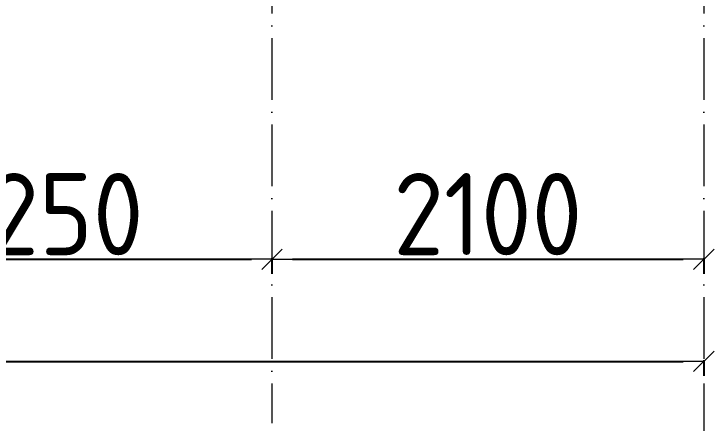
# Model space of a CAD drawing. Header units: millimetres. Extents: x -213536 to 1564669, y -45299 to 942238.
# Drawn here: x 617417 to 620821, y 339173 to 341164 of the extents above; entities that cross this region are included whole.
import ezdxf

# ---------------------------------------------------------------- set-up
doc = ezdxf.new("R2010")
doc.units = ezdxf.units.MM
doc.linetypes.add('50_200_ШТРИХ_1Т_ш5_п1_п1_', pattern=[700, 500, -100, 0, -100])
doc.layers.add('A-____-____-DIMS', color=7, linetype='Continuous', lineweight=9)
doc.layers.add('S-GRID-____-OTLN-1', color=7, linetype='50_200_ШТРИХ_1Т_ш5_п1_п1_', lineweight=9)
doc.styles.add('СПДС', font='isocpeur.ttf', dxfattribs={"width": 0.9})
doc.dimstyles.new('Размера А3', dxfattribs={"dimtxt": 200, "dimasz": 100, "dimexe": 70, "dimexo": 100, "dimgap": 20, "dimtad": 1, "dimdec": 0, "dimrnd": 10, "dimzin": 0, "dimdsep": 46, "dimtxsty": 'СПДС', "dimblk": 'ARROWHEAD_6', "dimcen": 1, "dimclrd": 256, "dimclre": 256, "dimclrt": 256, "dimazin": 0, "dimtfac": 1, "dimtdec": 0, "dimtmove": 2, "dimatfit": 3, "dimfxl": 1, "dimtolj": 1, "dimtzin": 0, "dimarcsym": 0})

# ---------------------------------------------------------------- blocks, each defined once
blk = doc.blocks.new('ARROWHEAD_6')
at = {"color": 0, "linetype": 'Continuous'}
for p, q in [((-0.5, -0.5), (0.5, 0.5)), ((0, 0), (-1, 0))]:
    blk.add_line(p, q, dxfattribs=at)
blk = doc.blocks.new('*D5479')
at = {"layer": 'A-____-____-DIMS', "lineweight": -2, "transparency": 16777216}
for p, q in [((616421.5, 339975.6), (616421.5, 339899.6)), ((616521.5, 339969.6), (618571.5, 339969.6)), ((618671.5, 339975.6), (618671.5, 339899.6))]:
    blk.add_line(p, q, dxfattribs=at)
at = {"layer": 'Defpoints', "color": 0, "lineweight": 50, "transparency": 16777216}
for p in [(616421.5, 340075.6), (618671.5, 340075.6), (618671.5, 339969.6)]:
    blk.add_point(p, dxfattribs=at)
at = {"layer": 'A-____-____-DIMS', "lineweight": -2, "transparency": 16777216, "xscale": 100, "yscale": 100, "zscale": 100, "rotation": 180}
blk.add_blockref('ARROWHEAD_6', (616421.5, 339969.6), dxfattribs=at)
at = {"layer": 'A-____-____-DIMS', "lineweight": -2, "transparency": 16777216, "xscale": 100, "yscale": 100, "zscale": 100}
blk.add_blockref('ARROWHEAD_6', (618671.5, 339969.6), dxfattribs=at)
at = {"layer": 'A-____-____-DIMS', "transparency": 16777216, "insert": (617546.5, 340189.6), "char_height": 400, "attachment_point": 5, "style": 'СПДС'}
blk.add_mtext('\\A1;2250', dxfattribs=at)
blk = doc.blocks.new('*D5480')
at = {"layer": 'A-____-____-DIMS', "lineweight": -2, "transparency": 16777216}
for p, q in [((618671.5, 339975.6), (618671.5, 339899.6)), ((618771.5, 339969.6), (620671.5, 339969.6)), ((620771.5, 339975.6), (620771.5, 339899.6))]:
    blk.add_line(p, q, dxfattribs=at)
at = {"layer": 'Defpoints', "color": 0, "lineweight": 50, "transparency": 16777216}
for p in [(618671.5, 340075.6), (620771.5, 340075.6), (620771.5, 339969.6)]:
    blk.add_point(p, dxfattribs=at)
at = {"layer": 'A-____-____-DIMS', "lineweight": -2, "transparency": 16777216, "xscale": 100, "yscale": 100, "zscale": 100, "rotation": 180}
blk.add_blockref('ARROWHEAD_6', (618671.5, 339969.6), dxfattribs=at)
at = {"layer": 'A-____-____-DIMS', "lineweight": -2, "transparency": 16777216, "xscale": 100, "yscale": 100, "zscale": 100}
blk.add_blockref('ARROWHEAD_6', (620771.5, 339969.6), dxfattribs=at)
at = {"layer": 'A-____-____-DIMS', "transparency": 16777216, "insert": (619721.5, 340189.6), "char_height": 400, "attachment_point": 5, "style": 'СПДС'}
blk.add_mtext('\\A1;2100', dxfattribs=at)
blk = doc.blocks.new('*D5481')
at = {"layer": 'A-____-____-DIMS', "lineweight": -2, "transparency": 16777216}
for p, q in [((547371.5, 339478.8), (547371.5, 339402.8)), ((547471.5, 339472.8), (620671.5, 339472.8)), ((620771.5, 339478.8), (620771.5, 339402.8))]:
    blk.add_line(p, q, dxfattribs=at)
at = {"layer": 'Defpoints', "color": 0, "lineweight": 50, "transparency": 16777216}
for p in [(547371.5, 339578.8), (620771.5, 339578.8), (620771.5, 339472.8)]:
    blk.add_point(p, dxfattribs=at)
at = {"layer": 'A-____-____-DIMS', "lineweight": -2, "transparency": 16777216, "xscale": 100, "yscale": 100, "zscale": 100, "rotation": 180}
blk.add_blockref('ARROWHEAD_6', (547371.5, 339472.8), dxfattribs=at)
at = {"layer": 'A-____-____-DIMS', "lineweight": -2, "transparency": 16777216, "xscale": 100, "yscale": 100, "zscale": 100}
blk.add_blockref('ARROWHEAD_6', (620771.5, 339472.8), dxfattribs=at)
at = {"layer": 'A-____-____-DIMS', "transparency": 16777216, "insert": (584071.5, 339692.8), "char_height": 400, "attachment_point": 5, "style": 'СПДС'}
blk.add_mtext('\\A1;73400', dxfattribs=at)

msp = doc.modelspace()

# ---------------------------------------------------------------- linework, layer by layer
at = {"layer": 'S-GRID-____-OTLN-1', "color": 251, "ltscale": 0.6, "true_color": 0x636466}
for p, q in [((618671.5, 377174), (618671.5, 339172.7)), ((620771.5, 377174), (620771.5, 326262.2))]:
    msp.add_line(p, q, dxfattribs=at)

# ---------------------------------------------------------------- dimensions: what is measured, and where the dimension line sits
at = {"layer": 'A-____-____-DIMS'}
for base, p1, p2, picture, middle in [((618671.5, 339969.6), (616421.5, 340075.6), (618671.5, 340075.6), '*D5479', (617546.5, 340189.6)), ((620771.5, 339969.6), (618671.5, 340075.6), (620771.5, 340075.6), '*D5480', (619721.5, 340189.6)), ((620771.5, 339472.8), (547371.5, 339578.8), (620771.5, 339578.8), '*D5481', (584071.5, 339692.8))]:
    dim = msp.add_linear_dim(base=base, p1=p1, p2=p2, dimstyle='Размера А3', override={"dimtxt": 400}, dxfattribs=at)
    dim.commit()
    dim.dimension.update_dxf_attribs({"geometry": picture, "text_midpoint": middle})

doc.saveas('drawing.dxf')
